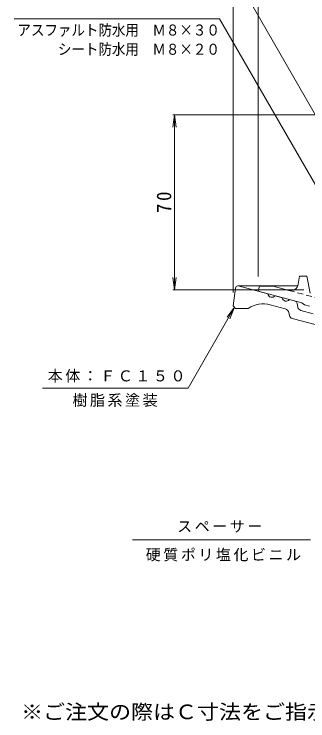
# Model space of a CAD drawing. Units: millimetres, scale not verified. Extents: x -195 to 147, y -231 to 273.
# Drawn here: x -194.8 to -77.3, y -181.6 to 100.9 of the extents above; entities that cross this region are included whole.
import ezdxf
from ezdxf.enums import TextEntityAlignment as Align

# ---------------------------------------------------------------- set-up
doc = ezdxf.new("R2010")
doc.units = ezdxf.units.MM
doc.header["$LTSCALE"] = 2
doc.linetypes.add('DASHED1', pattern=[1.8, 1.2, -0.6])
doc.linetypes.add('DOUBLE_CHAIN1', pattern=[8.8, 5, -1, 0.6, -0.6, 0.6, -1])
for name, color, linetype, lineweight in [('0-0_通り芯', 3, 'Continuous', 9), ('0-3_建具', 2, 'DOUBLE_CHAIN1', 9), ('0-4_その他', 7, 'Continuous', 9), ('0-5_寸法', 7, 'Continuous', 9), ('0-6_ハッチ', 2, 'Continuous', 9)]:
    doc.layers.add(name, color=color, linetype=linetype, lineweight=lineweight)
doc.layers.add('F-5_F-5ﾚｲﾔ', color=2, linetype='Continuous')
doc.styles.add('ＭＳ ゴシック', font='')
doc.styles.get('ＭＳ ゴシック').set_extended_font_data('MS Gothic')

msp = doc.modelspace()

# ---------------------------------------------------------------- linework, layer by layer
at = {"layer": '0-0_通り芯'}
for p, q in [((-105.273, -7.72), (-81.244, -7.72)), ((-105.156, -7.72), (-93.3, -10.897)), ((-106.265, -8.596), (-107.156, -15.72)), ((-90.403, -11.674), (-87.505, -12.45)), ((-82.306, -13.843), (-84.607, -13.226)), ((-106.156, -16.72), (-107.156, -15.72)), ((-106.156, -16.72), (-101.156, -16.72)), ((-86.326, -16.907), (-92.297, -15.307)), ((-81.585, -14.608), (-81.223, -16.381)), ((-84.646, -19.605), (-84.885, -18.438)), ((-80.141, -17.529), (-75.171, -18.861)), ((-73.818, -23.364), (-83.565, -20.753))]:
    msp.add_line(p, q, dxfattribs=at)
for centre, radius, start, end in [((-105.273, -8.72), 1, 90, 172.87573), ((-91.69, -10.682), 1.625, 187.62059, 322.3797), ((-85.894, -12.234), 1.625, 187.62059, 322.37891), ((-82.565, -14.809), 1, 11.56642, 75.00078), ((-95.144, -25.932), 11, 74.99973, 123.12943), ((-86.844, -18.839), 2, 11.56496, 74.99948), ((-79.753, -16.08), 1.5, 191.5649, 254.99991), ((-83.176, -19.304), 1.5, 191.5649, 254.99991)]:
    msp.add_arc(centre, radius, start, end, dxfattribs=at)
at = {"layer": '0-4_その他'}
for p, q in [((-107.156, 138.37), (-107.156, -10.395)), ((-97.156, 119.906), (-97.156, -3.94)), ((-130.645, 60.636), (-131.298, 55.679)), ((-131.245, 60.636), (-65.218, 60.636)), ((-130.645, -9.364), (-130.645, 60.636)), ((-130.645, 60.636), (-129.993, 55.679)), ((-130.645, -9.364), (-131.298, -4.407)), ((-130.645, -9.364), (-129.993, -4.407)), ((-131.245, -9.364), (-78.83, -9.364))]:
    msp.add_line(p, q, dxfattribs=at)
at = {"layer": '0-5_寸法'}
for p, q in [((-70.691, 54.265), (-113.02, 127.986)), ((-112.637, 99.065), (-194.817, 99.065)), ((-56.656, 2.104), (-112.637, 99.065)), ((-106.562, -16.226), (-125.229, -48.557)), ((-106.562, -16.226), (-109.606, -20.193)), ((-106.562, -16.226), (-108.476, -20.845)), ((-125.229, -48.557), (-183.428, -48.557)), ((-76.187, -109.226), (-147.474, -109.226))]:
    msp.add_line(p, q, dxfattribs=at)
at = {"layer": '0-6_ハッチ'}
for p, q in [((-81.149, -7.083), (-80.656, -3.864)), ((-77.656, -3.864), (-80.656, -3.864)), ((-76.388, -10.63), (-77.656, -3.864)), ((-97.156, -9.864), (-96.656, -7.864)), ((-91.097, -7.864), (-96.656, -7.864)), ((-84.891, -9.527), (-91.097, -7.864))]:
    msp.add_line(p, q, dxfattribs=at)
at = {"layer": '0-6_ハッチ', "linetype": 'DASHED1'}
msp.add_line((-84.891, -9.527), (-63.107, -15.364), dxfattribs=at)
at = {"layer": '0-6_ハッチ'}
msp.add_lwpolyline([(-76.656, -15.874), (-78.656, -15.339), (-79.656, -14.553), (-97.156, -9.864)], dxfattribs=at)
msp.add_arc((-84.114, -6.629), 3, 254.99973, 351.29286, dxfattribs=at)

# ---------------------------------------------------------------- texts
at = {"layer": '0-3_建具', "color": 7, "insert": (-142.15, -117.892), "char_height": 4.399, "attachment_point": 7, "style": 'ＭＳ ゴシック'}
msp.add_mtext('\\T1.17;硬質ポリ塩化ビニル', dxfattribs=at)
at = {"layer": '0-4_その他', "color": 2, "insert": (-131.845, 21.386), "char_height": 5.865, "attachment_point": 7, "rotation": 90, "style": 'ＭＳ ゴシック'}
msp.add_mtext('\\T1.27;\\W0.95;70', dxfattribs=at)
at = {"layer": '0-5_寸法', "color": 6, "style": 'ＭＳ ゴシック', "width": 0.9}
for s, p in [('アスファルト防水用\u3000Ｍ８×３０', (-193.474, 91.005)), ('シート防水用\u3000Ｍ８×２０', (-177.274, 83.335))]:
    msp.add_text(s, height=4.399, dxfattribs=at).set_placement(p, align=Align.BOTTOM_LEFT)
at = {"layer": '0-5_寸法', "char_height": 4.399, "attachment_point": 7, "style": 'ＭＳ ゴシック'}
for s, insert in [('\\T1.17;本体：ＦＣ１５０', (-181.379, -46.389)), ('\\T1.17;樹脂系塗装', (-171.476, -56.121)), ('\\T1.17;スペーサー', (-129.565, -106.334))]:
    msp.add_mtext(s, dxfattribs=dict(at, insert=insert))
at = {"layer": 'F-5_F-5ﾚｲﾔ', "style": 'ＭＳ ゴシック', "width": 1.1}
msp.add_text('※ご注文の際はＣ寸法をご指示ください。', height=5.865, dxfattribs=at).set_placement((-192.023, -182.713), align=Align.BOTTOM_LEFT)

doc.saveas('drawing.dxf')
